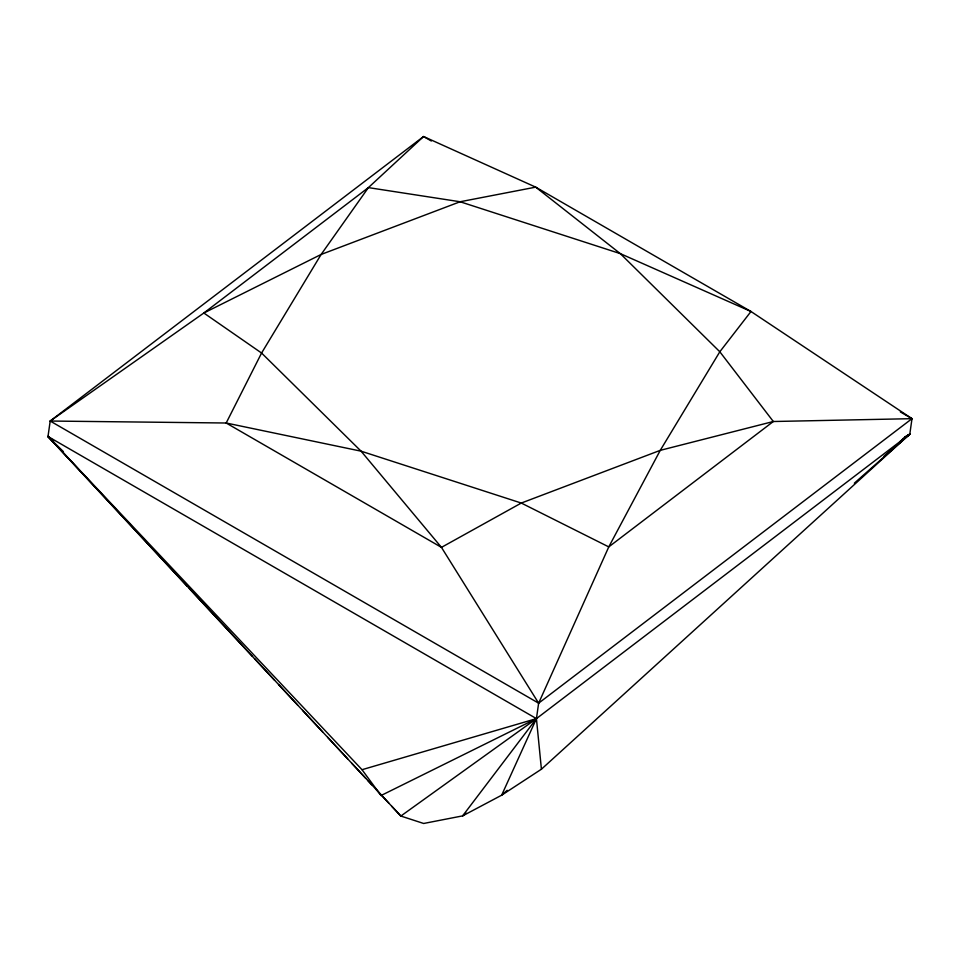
<?xml version="1.0" encoding="UTF-8"?>
<svg xmlns="http://www.w3.org/2000/svg" width="960" height="960" viewBox="0 0 960 960"><rect width="100%" height="100%" fill="white"/><g stroke="black" fill="none" stroke-linecap="round" stroke-linejoin="round"><path stroke-width="1.44" d="M431.34 141.012L423.564 136.524L368.4 187.608L203.844 313.008L50.196 421.032L48 436.488L400.848 816.048L423.66 823.476L462.636 815.88L501.648 795.204L541.416 769.212L909.804 434.124L912 418.668L750.984 311.496L535.704 187.14L423.564 136.524L50.196 421.032L538.632 703.176L912 418.668L900.336 411.924M541.416 769.212L536.436 718.632L538.632 703.176L608.772 546.9L660.264 450.348L719.82 351.768L750.984 311.496L620.316 253.632L460.104 201.756L368.4 187.608L321.132 254.448L261.576 353.028L226.188 423.012L50.196 421.032M904.632 436.98L909.804 434.124L536.436 718.632L501.648 795.204L507.192 790.296M187.332 586.368L48 436.488L536.436 718.632L462.636 815.88L465.996 813.012M854.34 483.18L909.804 434.124L902.568 438.924M884.088 456.072L909.804 434.124L900.312 441.228M53.664 440.688L48 436.488L362.016 769.704L536.436 718.632L400.848 816.048L391.824 806.34M536.436 718.632L381.048 795.528L362.016 769.704M912 418.668L773.328 421.512L660.264 450.348L521.292 503.052L441.456 547.368L226.188 423.012L361.08 451.176L521.292 503.052L608.772 546.9L773.328 421.512L719.82 351.768L620.316 253.632L535.704 187.14L460.104 201.756L321.132 254.448L203.844 313.008L261.576 353.028L361.08 451.176L441.456 547.368L538.632 703.176M53.508 441.348L48 436.488L63.384 451.62M189.336 588.528L252.492 656.46M254.496 658.62L274.536 680.184M278.556 684.492L297.6 704.988M302.604 710.376L322.656 731.94M327.672 737.328L347.712 758.892M351.72 763.212L365.76 778.308M367.764 780.468L371.772 784.776M375.78 789.084L388.812 803.112"/></g></svg>
